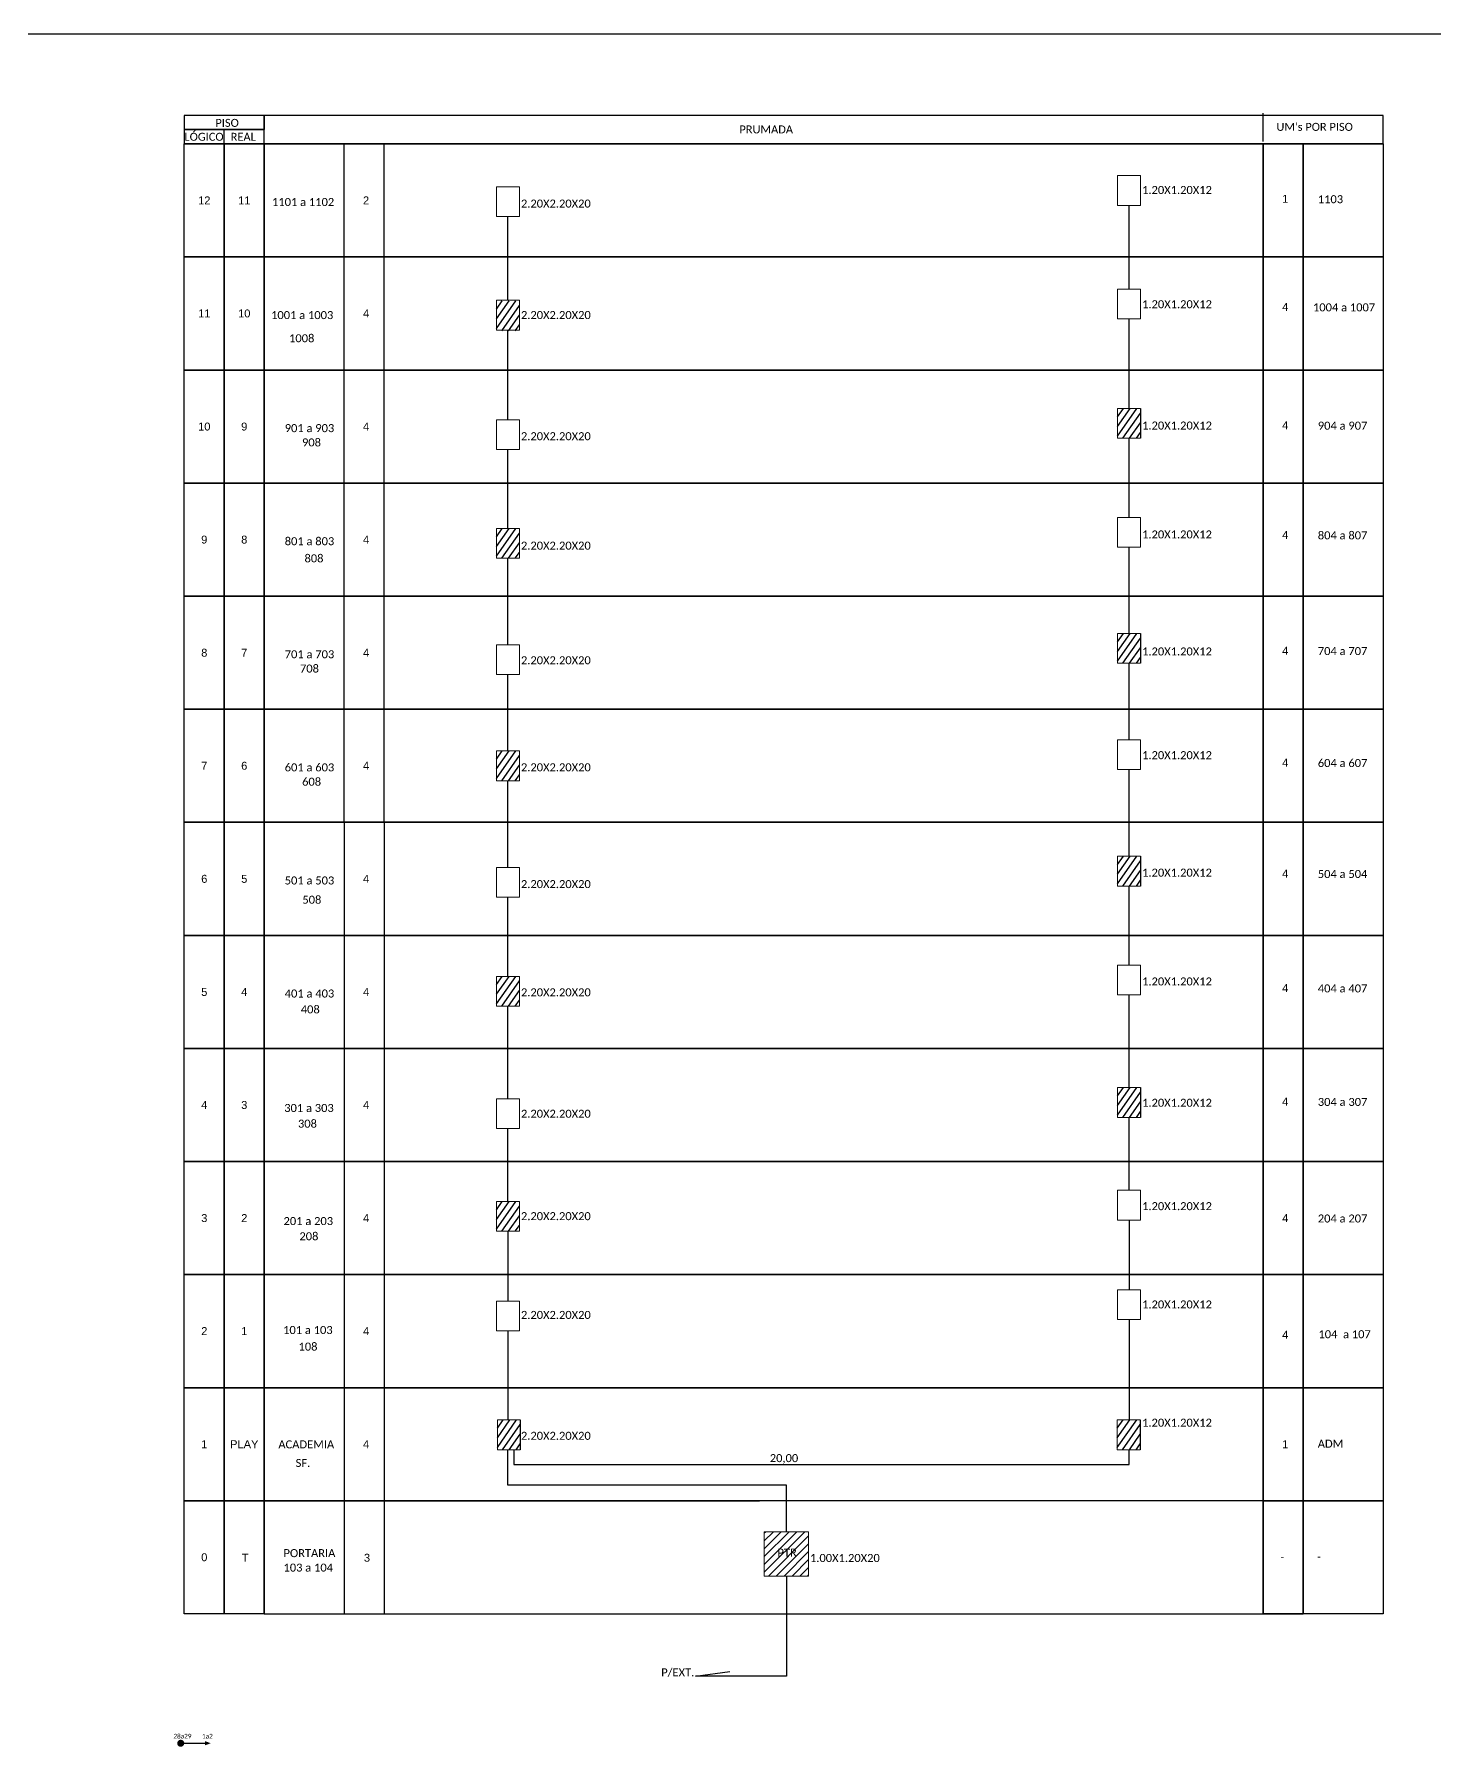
# Model space of a CAD drawing. Header units: metres. Extents: x 0 to 841, y 0 to 594.
# Drawn here: x 319.5 to 547.9, y 314.5 to 594.2 of the extents above; entities that cross this region are included whole.
import ezdxf
from ezdxf.enums import TextEntityAlignment as Align

# ---------------------------------------------------------------- set-up
doc = ezdxf.new("R2010")
doc.units = ezdxf.units.M
doc.layers.add('CDOE', color=1, linetype='Continuous')
doc.layers.add('SETA', color=7, linetype='Continuous')
doc.styles.add('ARIAL', font='arial.ttf')
doc.styles.get("Standard").update_dxf_attribs({"font": 'arial.ttf'})
doc.styles.add('WMF-Calibri0', font='calibri.ttf')

msp = doc.modelspace()

# ---------------------------------------------------------------- hatches: boundary and pattern name
at = {"linetype": 'Continuous'}
h = msp.add_hatch(dxfattribs=at)
h.set_pattern_fill('ANSI31', color=1, scale=0.286, style=0)
h.set_pattern_definition([(45, (-862.5405, -455.7219), (-0.6420883, 0.6420883), [])])
h.paths.add_polyline_path([(442.18, 349.89), (438.57, 349.89), (438.57, 342.66), (445.8, 342.66), (445.8, 349.89)])
h.paths.add_polyline_path([(440.87, 345.69), (443.78, 345.69), (443.78, 347.28), (440.87, 347.28)], flags=24)
at = {"layer": 'CDOE', "linetype": 'Continuous'}
h = msp.add_hatch(dxfattribs=at)
h.set_pattern_fill('ANSI31', color=1, scale=0.2849, angle=10, style=0)
h.set_pattern_definition([(55, (-134.6642, 53.2604), (-0.7409709, 0.5188334), [])])
h.paths.add_polyline_path([(398.62, 550.67), (394.89, 550.67), (394.89, 545.82), (398.62, 545.82)])
h.paths.add_polyline_path([(398.58, 547.21), (407.44, 547.21), (407.44, 549.2), (398.58, 549.2)], flags=9)
h = msp.add_hatch(dxfattribs=at)
h.set_pattern_fill('ANSI31', color=1, scale=0.2849, angle=10, style=0)
h.set_pattern_definition([(55, (-33.3562, 35.7187), (-0.7409709, 0.5188334), [])])
h.paths.add_polyline_path([(499.93, 533.13), (496.2, 533.13), (496.2, 528.27), (499.93, 528.27)])
h.paths.add_polyline_path([(499.88, 529.66), (508.75, 529.66), (508.75, 531.65), (499.88, 531.65)], flags=9)
h = msp.add_hatch(dxfattribs=at)
h.set_pattern_fill('ANSI31', color=1, scale=0.2849, angle=10, style=0)
h.set_pattern_definition([(55, (-134.6642, 16.1316), (-0.7409709, 0.5188334), [])])
h.paths.add_polyline_path([(398.62, 513.54), (394.89, 513.54), (394.89, 508.69), (398.62, 508.69)])
h.paths.add_polyline_path([(398.58, 510.08), (407.44, 510.08), (407.44, 512.07), (398.58, 512.07)], flags=9)
h = msp.add_hatch(dxfattribs=at)
h.set_pattern_fill('ANSI31', color=1, scale=0.2849, angle=10, style=0)
h.set_pattern_definition([(55, (-33.3562, -0.9991), (-0.7409709, 0.5188334), [])])
h.paths.add_polyline_path([(499.93, 496.41), (496.2, 496.41), (496.2, 491.56), (499.93, 491.56)])
h.paths.add_polyline_path([(499.88, 492.95), (508.75, 492.95), (508.75, 494.94), (499.88, 494.94)], flags=9)
h = msp.add_hatch(dxfattribs=at)
h.set_pattern_fill('ANSI31', color=1, scale=0.2849, angle=10, style=0)
h.set_pattern_definition([(55, (-134.6642, -20.14075), (-0.7409709, 0.5188334), [])])
h.paths.add_polyline_path([(398.62, 477.27), (394.89, 477.27), (394.89, 472.41), (398.62, 472.41)])
h.paths.add_polyline_path([(398.58, 473.8), (407.44, 473.8), (407.44, 475.8), (398.58, 475.8)], flags=9)
h = msp.add_hatch(dxfattribs=at)
h.set_pattern_fill('ANSI31', color=1, scale=0.2849, angle=10, style=0)
h.set_pattern_definition([(55, (-33.3562, -37.3351), (-0.7409709, 0.5188334), [])])
h.paths.add_polyline_path([(499.93, 460.08), (496.2, 460.08), (496.2, 455.22), (499.93, 455.22)])
h.paths.add_polyline_path([(499.88, 456.61), (508.75, 456.61), (508.75, 458.6), (499.88, 458.6)], flags=9)
h = msp.add_hatch(dxfattribs=at)
h.set_pattern_fill('ANSI31', color=1, scale=0.2849, angle=10, style=0)
h.set_pattern_definition([(55, (-134.6642, -56.9222), (-0.7409709, 0.5188334), [])])
h.paths.add_polyline_path([(398.62, 440.49), (394.89, 440.49), (394.89, 435.63), (398.62, 435.63)])
h.paths.add_polyline_path([(398.58, 437.02), (407.44, 437.02), (407.44, 439.01), (398.58, 439.01)], flags=9)
h = msp.add_hatch(dxfattribs=at)
h.set_pattern_fill('ANSI31', color=1, scale=0.2849, angle=10, style=0)
h.set_pattern_definition([(55, (-33.3562, -75.0711), (-0.7409709, 0.5188334), [])])
h.paths.add_polyline_path([(499.93, 422.34), (496.2, 422.34), (496.2, 417.48), (499.93, 417.48)])
h.paths.add_polyline_path([(499.88, 418.87), (508.75, 418.87), (508.75, 420.86), (499.88, 420.86)], flags=9)
h = msp.add_hatch(dxfattribs=at)
h.set_pattern_fill('ANSI31', color=1, scale=0.2849, angle=10, style=0)
h.set_pattern_definition([(55, (-134.6642, -93.6535), (-0.7409709, 0.5188334), [])])
h.paths.add_polyline_path([(398.62, 403.76), (394.89, 403.76), (394.89, 398.9), (398.62, 398.9)])
h.paths.add_polyline_path([(398.58, 400.29), (407.44, 400.29), (407.44, 402.28), (398.58, 402.28)], flags=9)
h = msp.add_hatch(dxfattribs=at)
h.set_pattern_fill('ANSI31', color=1, scale=0.2849, angle=10, style=0)
h.set_pattern_definition([(55, (-134.5265, -129.285), (-0.7409709, 0.5188334), [])])
h.paths.add_polyline_path([(398.76, 368.13), (395.03, 368.13), (395.03, 363.27), (398.76, 363.27)])
h.paths.add_polyline_path([(398.71, 364.66), (407.58, 364.66), (407.58, 366.65), (398.71, 366.65)], flags=9)
h = msp.add_hatch(dxfattribs=at)
h.set_pattern_fill('ANSI31', color=1, scale=0.2849, angle=10, style=0)
h.set_pattern_definition([(55, (-33.3994, -129.285), (-0.7409709, 0.5188334), [])])
h.paths.add_polyline_path([(499.88, 368.13), (496.15, 368.13), (496.15, 363.27), (499.88, 363.27)])
h.paths.add_polyline_path([(499.84, 364.66), (508.7, 364.66), (508.7, 366.65), (499.84, 366.65)], flags=9)

# ---------------------------------------------------------------- linework, layer by layer
for p, q in [((357.01, 576.3), (350.49, 576.3)), ((350.49, 576.3), (357.01, 576.3)), ((350.49, 557.85), (350.49, 576.3)), ((519.94, 576.3), (357.01, 576.3)), ((357.01, 576.3), (519.94, 576.3)), ((357.01, 557.85), (357.01, 576.3)), ((357.01, 576.3), (357.01, 557.85)), ((519.95, 576.3), (519.95, 557.85)), ((357.01, 557.85), (350.49, 557.85)), ((350.49, 557.85), (357.01, 557.85)), ((350.49, 539.4), (350.49, 557.85)), ((519.94, 557.85), (357.01, 557.85)), ((357.01, 557.85), (519.94, 557.85)), ((357.01, 539.4), (357.01, 557.85)), ((357.01, 557.85), (357.01, 539.4)), ((519.95, 557.85), (519.95, 539.4)), ((357.01, 539.4), (350.49, 539.4)), ((350.49, 539.4), (357.01, 539.4)), ((350.49, 520.96), (350.49, 539.4)), ((519.94, 539.4), (357.01, 539.4)), ((357.01, 539.4), (519.94, 539.4)), ((357.01, 520.96), (357.01, 539.4)), ((357.01, 539.4), (357.01, 520.96)), ((519.95, 539.4), (519.95, 520.96)), ((357.01, 520.96), (350.49, 520.96)), ((350.49, 520.96), (357.01, 520.96)), ((350.49, 502.51), (350.49, 520.96)), ((519.94, 520.96), (357.01, 520.96)), ((357.01, 520.96), (519.94, 520.96)), ((357.01, 502.51), (357.01, 520.96)), ((357.01, 520.96), (357.01, 502.51)), ((519.95, 520.96), (519.95, 502.51)), ((357.01, 502.51), (350.49, 502.51)), ((350.49, 502.51), (357.01, 502.51)), ((350.49, 484.07), (350.49, 502.51)), ((519.94, 502.51), (357.01, 502.51)), ((357.01, 502.51), (519.94, 502.51)), ((357.01, 484.07), (357.01, 502.51)), ((357.01, 502.51), (357.01, 484.07)), ((519.95, 502.51), (519.95, 484.07)), ((357.01, 484.07), (350.49, 484.07)), ((350.49, 484.07), (357.01, 484.07)), ((350.49, 465.62), (350.49, 484.07)), ((519.94, 484.07), (357.01, 484.07)), ((357.01, 484.07), (519.94, 484.07)), ((357.01, 465.62), (357.01, 484.07)), ((357.01, 484.07), (357.01, 465.62)), ((519.95, 484.07), (519.95, 465.62)), ((357.01, 465.62), (350.49, 465.62)), ((350.49, 465.62), (357.01, 465.62)), ((350.49, 447.18), (350.49, 465.62)), ((519.94, 465.62), (357.01, 465.62)), ((357.01, 465.62), (519.94, 465.62)), ((357.01, 447.18), (357.01, 465.62)), ((357.01, 465.62), (357.01, 447.18)), ((370.05, 465.62), (370.05, 447.18)), ((519.95, 465.62), (519.95, 447.18)), ((357.01, 447.18), (350.49, 447.18)), ((350.49, 447.18), (357.01, 447.18)), ((350.49, 428.73), (350.49, 447.18)), ((519.94, 447.18), (357.01, 447.18)), ((357.01, 447.18), (519.94, 447.18)), ((357.01, 428.73), (357.01, 447.18)), ((357.01, 447.18), (357.01, 410.29)), ((519.95, 447.18), (519.95, 428.73)), ((357.01, 428.73), (350.49, 428.73)), ((350.49, 428.73), (357.01, 428.73)), ((350.49, 410.29), (350.49, 428.73)), ((519.94, 428.73), (357.01, 428.73)), ((357.01, 428.73), (519.94, 428.73)), ((357.01, 410.29), (357.01, 428.73)), ((357.01, 428.73), (357.01, 410.29)), ((519.95, 428.73), (519.95, 410.29)), ((357.01, 410.29), (350.49, 410.29)), ((350.49, 410.29), (357.01, 410.29)), ((350.49, 391.84), (350.49, 410.29)), ((519.94, 410.29), (357.01, 410.29)), ((357.01, 410.29), (519.94, 410.29)), ((357.01, 391.84), (357.01, 410.29)), ((357.01, 410.29), (357.01, 391.84)), ((519.95, 410.29), (519.95, 391.84)), ((357.01, 391.84), (350.49, 391.84)), ((519.94, 391.84), (357.01, 391.84)), ((350.49, 373.39), (357.01, 373.39)), ((350.49, 354.95), (350.49, 373.39)), ((357.01, 373.39), (437.16, 373.39)), ((357.01, 354.95), (357.01, 373.39)), ((357.01, 373.39), (357.01, 354.95)), ((437.16, 373.39), (519.94, 373.39)), ((519.95, 373.39), (519.95, 354.95)), ((357.01, 354.95), (350.49, 354.95)), ((350.49, 354.95), (357.01, 354.95)), ((350.49, 336.5), (350.49, 354.95)), ((357.01, 354.95), (437.8, 354.95)), ((357.01, 336.5), (357.01, 354.95)), ((357.01, 354.95), (357.01, 336.5)), ((440.8, 354.95), (357.01, 354.95)), ((519.94, 354.95), (440.8, 354.95)), ((519.95, 354.95), (519.95, 336.5)), ((357.01, 336.5), (350.49, 336.5))]:
    msp.add_line(p, q)
at = {"color": 7}
msp.add_lwpolyline([(0.27, 0.17), (841.27, 0.17), (841.27, 594.17), (0.27, 594.17)], close=True, dxfattribs=at)
at = {"color": 0}
for points in [[(343.97, 578.61), (357.01, 578.61), (357.01, 580.93), (343.97, 580.93)], [(343.97, 576.3), (357.01, 576.3), (357.01, 578.61), (343.97, 578.61)]]:
    msp.add_lwpolyline(points, close=True, dxfattribs=at)
for points in [[(519.94, 580.93), (357.01, 580.93), (357.01, 580.93), (357.01, 578.61)], [(519.94, 576.69), (519.94, 581.32)], [(519.95, 576.3), (539.5, 576.3), (539.5, 580.93), (519.94, 580.93)], [(350.49, 576.3), (343.97, 576.3)], [(350.49, 576.3), (350.49, 578.61)], [(370.05, 465.62), (370.05, 576.3)], [(376.57, 465.62), (376.57, 576.3)], [(526.47, 576.3), (519.95, 576.3)], [(539.5, 576.3), (526.47, 576.3)], [(350.49, 557.85), (343.97, 557.85)], [(526.47, 557.85), (519.95, 557.85)], [(539.5, 557.85), (526.47, 557.85)], [(350.49, 539.4), (343.97, 539.4)], [(526.47, 539.4), (519.95, 539.4)], [(539.5, 539.4), (526.47, 539.4)], [(350.49, 520.96), (343.97, 520.96)], [(526.47, 520.96), (519.95, 520.96)], [(539.5, 520.96), (526.47, 520.96)], [(350.49, 502.51), (343.97, 502.51)], [(526.47, 502.51), (519.95, 502.51)], [(539.5, 502.51), (526.47, 502.51)], [(350.49, 484.07), (343.97, 484.07)], [(526.47, 484.07), (519.95, 484.07)], [(539.5, 484.07), (526.47, 484.07)], [(350.49, 465.62), (343.97, 465.62)], [(376.57, 465.62), (376.57, 336.5)], [(526.47, 465.62), (519.95, 465.62)], [(539.5, 465.62), (526.47, 465.62)], [(350.49, 447.18), (343.97, 447.18)], [(370.05, 447.18), (370.05, 336.5)], [(526.47, 447.18), (519.95, 447.18)], [(539.5, 447.18), (526.47, 447.18)], [(519.94, 373.39), (357.01, 373.39), (357.01, 391.84), (519.94, 391.84)], [(519.95, 391.84), (519.95, 373.39)], [(357.01, 336.5), (519.94, 336.5)], [(519.95, 336.5), (526.47, 336.5)]]:
    msp.add_lwpolyline(points)
for points in [[(343.97, 576.3), (350.49, 576.3), (350.49, 557.85), (343.97, 557.85)], [(519.95, 576.3), (526.47, 576.3), (526.47, 557.85), (519.95, 557.85)], [(526.47, 576.3), (539.5, 576.3), (539.5, 557.85), (526.47, 557.85)], [(343.97, 557.85), (350.49, 557.85), (350.49, 539.4), (343.97, 539.4)], [(519.95, 557.85), (526.47, 557.85), (526.47, 539.4), (519.95, 539.4)], [(526.47, 557.85), (539.5, 557.85), (539.5, 539.4), (526.47, 539.4)], [(343.97, 539.4), (350.49, 539.4), (350.49, 520.96), (343.97, 520.96)], [(519.95, 539.4), (526.47, 539.4), (526.47, 520.96), (519.95, 520.96)], [(526.47, 539.4), (539.5, 539.4), (539.5, 520.96), (526.47, 520.96)], [(343.97, 520.96), (350.49, 520.96), (350.49, 502.51), (343.97, 502.51)], [(519.95, 520.96), (526.47, 520.96), (526.47, 502.51), (519.95, 502.51)], [(526.47, 520.96), (539.5, 520.96), (539.5, 502.51), (526.47, 502.51)], [(343.97, 502.51), (350.49, 502.51), (350.49, 484.07), (343.97, 484.07)], [(519.95, 502.51), (526.47, 502.51), (526.47, 484.07), (519.95, 484.07)], [(526.47, 502.51), (539.5, 502.51), (539.5, 484.07), (526.47, 484.07)], [(343.97, 484.07), (350.49, 484.07), (350.49, 465.62), (343.97, 465.62)], [(519.95, 484.07), (526.47, 484.07), (526.47, 465.62), (519.95, 465.62)], [(526.47, 484.07), (539.5, 484.07), (539.5, 465.62), (526.47, 465.62)], [(343.97, 465.62), (350.49, 465.62), (350.49, 447.18), (343.97, 447.18)], [(519.95, 465.62), (526.47, 465.62), (526.47, 447.18), (519.95, 447.18)], [(526.47, 465.62), (539.5, 465.62), (539.5, 447.18), (526.47, 447.18)], [(343.97, 447.18), (350.49, 447.18), (350.49, 428.73), (343.97, 428.73)], [(519.95, 447.18), (526.47, 447.18), (526.47, 428.73), (519.95, 428.73)], [(526.47, 447.18), (539.5, 447.18), (539.5, 428.73), (526.47, 428.73)], [(343.97, 428.73), (350.49, 428.73), (350.49, 410.29), (343.97, 410.29)], [(519.95, 428.73), (526.47, 428.73), (526.47, 410.29), (519.95, 410.29)], [(526.47, 428.73), (539.5, 428.73), (539.5, 410.29), (526.47, 410.29)], [(343.97, 410.29), (350.49, 410.29), (350.49, 391.84), (343.97, 391.84)], [(519.95, 410.29), (526.47, 410.29), (526.47, 391.84), (519.95, 391.84)], [(526.47, 410.29), (539.5, 410.29), (539.5, 391.84), (526.47, 391.84)], [(343.97, 391.84), (350.49, 391.84), (350.49, 373.39), (343.97, 373.39)], [(350.49, 391.84), (357.01, 391.84), (357.01, 373.39), (350.49, 373.39)], [(519.95, 391.84), (526.47, 391.84), (526.47, 373.39), (519.95, 373.39)], [(526.47, 391.84), (539.5, 391.84), (539.5, 373.39), (526.47, 373.39)], [(343.97, 373.39), (350.49, 373.39), (350.49, 354.95), (343.97, 354.95)], [(519.95, 373.39), (526.47, 373.39), (526.47, 354.95), (519.95, 354.95)], [(526.47, 373.39), (539.5, 373.39), (539.5, 354.95), (526.47, 354.95)], [(343.97, 354.95), (350.49, 354.95), (350.49, 336.5), (343.97, 336.5)], [(519.95, 354.95), (526.47, 354.95), (526.47, 336.5), (519.95, 336.5)], [(526.47, 354.95), (539.5, 354.95), (539.5, 336.5), (526.47, 336.5)]]:
    msp.add_lwpolyline(points, close=True)
at = {"color": 0, "lineweight": 0}
for points in [[(496.2, 571.12), (499.93, 571.12), (499.93, 566.26), (496.2, 566.26)], [(394.89, 569.29), (398.62, 569.29), (398.62, 564.43), (394.89, 564.43)], [(496.2, 552.6), (499.93, 552.6), (499.93, 547.75), (496.2, 547.75)], [(394.89, 531.3), (398.62, 531.3), (398.62, 526.44), (394.89, 526.44)], [(496.2, 515.37), (499.93, 515.37), (499.93, 510.52), (496.2, 510.52)], [(394.89, 494.58), (398.62, 494.58), (398.62, 489.72), (394.89, 489.72)], [(496.2, 479.1), (499.93, 479.1), (499.93, 474.25), (496.2, 474.25)], [(394.89, 458.24), (398.62, 458.24), (398.62, 453.39), (394.89, 453.39)], [(496.2, 442.32), (499.93, 442.32), (499.93, 437.47), (496.2, 437.47)], [(394.89, 420.51), (398.62, 420.51), (398.62, 415.65), (394.89, 415.65)], [(496.2, 405.59), (499.93, 405.59), (499.93, 400.73), (496.2, 400.73)], [(496.2, 389.36), (499.93, 389.36), (499.93, 384.51), (496.2, 384.51)], [(394.89, 387.53), (398.62, 387.53), (398.62, 382.68), (394.89, 382.68)]]:
    msp.add_lwpolyline(points, close=True, dxfattribs=at)
at = {"color": 3}
for points in [[(498.06, 552.6), (498.06, 566.26)], [(396.75, 550.77), (396.75, 564.43)], [(396.75, 531.3), (396.75, 545.91)], [(498.06, 533.13), (498.06, 547.75)], [(396.75, 513.54), (396.75, 526.44)], [(498.06, 515.37), (498.06, 528.27)], [(498.06, 496.41), (498.06, 510.52)], [(396.75, 494.58), (396.75, 508.69)], [(396.75, 477.27), (396.75, 489.72)], [(498.06, 479.1), (498.06, 491.56)], [(498.06, 460.08), (498.06, 474.25)], [(396.75, 458.24), (396.75, 472.41)], [(396.75, 440.49), (396.75, 453.39)], [(498.06, 442.32), (498.06, 455.22)], [(498.06, 422.34), (498.06, 437.47)], [(396.75, 420.51), (396.75, 435.63)], [(498.06, 405.59), (498.06, 417.48)], [(396.75, 403.76), (396.75, 415.65)], [(498.06, 400.73), (498.06, 389.36)], [(396.75, 398.9), (396.75, 387.53)], [(498.06, 384.51), (498.06, 368.13)], [(396.75, 382.68), (396.75, 368.13)], [(442.18, 349.89), (442.18, 357.49), (396.75, 357.49), (396.75, 363.27)], [(397.71, 363.27), (397.71, 360.84), (498.06, 360.84), (498.06, 363.27)], [(442.18, 342.66), (442.18, 326.34), (427.33, 326.34)], [(427.33, 326.34), (432.97, 327.09)]]:
    msp.add_lwpolyline(points, dxfattribs=at)
at = {"color": 1, "lineweight": 0}
for points in [[(394.89, 550.77), (398.62, 550.77), (398.62, 545.91), (394.89, 545.91)], [(496.2, 533.13), (499.93, 533.13), (499.93, 528.27), (496.2, 528.27)], [(394.89, 513.54), (398.62, 513.54), (398.62, 508.69), (394.89, 508.69)], [(496.2, 496.41), (499.93, 496.41), (499.93, 491.56), (496.2, 491.56)], [(394.89, 477.27), (398.62, 477.27), (398.62, 472.41), (394.89, 472.41)], [(496.2, 460.08), (499.93, 460.08), (499.93, 455.22), (496.2, 455.22)], [(394.89, 440.49), (398.62, 440.49), (398.62, 435.63), (394.89, 435.63)], [(496.2, 422.34), (499.93, 422.34), (499.93, 417.48), (496.2, 417.48)], [(394.89, 403.76), (398.62, 403.76), (398.62, 398.9), (394.89, 398.9)], [(395.03, 368.13), (398.76, 368.13), (398.76, 363.27), (395.03, 363.27)], [(496.15, 368.13), (499.88, 368.13), (499.88, 363.27), (496.15, 363.27)], [(438.57, 349.89), (445.8, 349.89), (445.8, 342.66), (438.57, 342.66)]]:
    msp.add_lwpolyline(points, close=True, dxfattribs=at)
at = {"color": 1}
for points in [[(499.93, 533.13), (499.93, 528.27)], [(499.93, 496.41), (499.93, 491.56)], [(499.93, 460.08), (499.93, 455.22)], [(499.93, 422.34), (499.93, 417.48)], [(398.76, 368.13), (398.76, 363.27)], [(499.88, 368.13), (499.88, 363.27)]]:
    msp.add_lwpolyline(points, dxfattribs=at)
at = {"const_width": 0.567, "elevation": 1.01}
msp.add_lwpolyline([(343.31, 315.66, -1), (343.48, 315.11, -1)], format="xyb", close=True, dxfattribs=at)
at = {"layer": 'SETA', "elevation": 1.01}
msp.add_lwpolyline([(343.39, 315.39), (347.72, 315.39)], dxfattribs=at)
at = {"layer": 'SETA'}
msp.add_solid([(347.37, 315.73, 1.01), (348.29, 315.39, 1.01), (347.37, 315.06, 1.01)], dxfattribs=at)

# ---------------------------------------------------------------- texts
at = {"color": 0, "style": 'WMF-Calibri0'}
for s, height, p in [('     PISO', 1.296, (346.76, 579.07)), ('PRUMADA', 1.296, (434.51, 578)), ("UM's POR PISO", 1.2957, (522.1, 578.42)), ('  LÓGICO', 1.296, (343.08, 576.8)), ('    REAL', 1.296, (349.71, 576.8))]:
    msp.add_text(s, height=height, dxfattribs=at).set_placement(p)
for s, height, style, p in [('1.20X1.20X12', 1.3052, 'WMF-Calibri0', (500.19, 568.12)), ('1103', 1.305, 'WMF-Calibri0', (528.85, 566.61)), ('1101 a 1102', 1.3052, 'WMF-Calibri0', (358.28, 566.16)), ('2.20X2.20X20', 1.3052, 'WMF-Calibri0', (398.88, 565.9)), ('1001 a 1003', 1.3052, 'WMF-Calibri0', (358.13, 547.71)), ('2.20X2.20X20', 1.3052, 'WMF-Calibri0', (398.88, 547.72)), ('1.20X1.20X12', 1.3052, 'WMF-Calibri0', (500.19, 549.48)), ('1004 a 1007', 1.3052, 'WMF-Calibri0', (528.06, 548.97)), ('1008', 1.305, 'WMF-Calibri0', (361.06, 543.93)), ('901 a 903', 1.305, 'WMF-Calibri0', (360.35, 529.27)), ('2.20X2.20X20', 1.3052, 'WMF-Calibri0', (398.88, 527.95)), ('1.20X1.20X12', 1.3052, 'WMF-Calibri0', (500.19, 529.69)), ('904 a 907', 1.305, 'WMF-Calibri0', (528.85, 529.67)), ('908', 1.305, 'WMF-Calibri0', (363.17, 526.94)), ('801 a 803', 1.305, 'WMF-Calibri0', (360.35, 510.82)), ('1.20X1.20X12', 1.3052, 'WMF-Calibri0', (500.19, 511.93)), ('804 a 807', 1.305, 'WMF-Calibri0', (528.85, 511.78)), ('808', 1.305, 'WMF-Calibri0', (363.58, 508.03)), ('2.20X2.20X20', 1.3052, 'WMF-Calibri0', (398.88, 510.1)), ('701 a 703', 1.305, 'WMF-Calibri0', (360.35, 492.38)), ('2.20X2.20X20', 1.3052, 'WMF-Calibri0', (398.88, 491.4)), ('1.20X1.20X12', 1.3052, 'WMF-Calibri0', (500.19, 492.84)), ('704 a 707', 1.305, 'WMF-Calibri0', (528.85, 492.9)), ('708', 1.305, 'WMF-Calibri0', (362.84, 490.05)), ('1.20X1.20X12', 1.3052, 'WMF-Calibri0', (500.19, 475.92)), ('604 a 607', 1.305, 'WMF-Calibri0', (528.85, 474.64)), ('601 a 603', 1.305, 'WMF-Calibri0', (360.35, 473.93)), ('608', 1.305, 'WMF-Calibri0', (363.19, 471.59)), ('2.20X2.20X20', 1.3052, 'WMF-Calibri0', (398.88, 473.94)), ('501 a 503', 1.305, 'WMF-Calibri0', (360.35, 455.48)), ('2.20X2.20X20', 1.3052, 'WMF-Calibri0', (398.88, 454.89)), ('1.20X1.20X12', 1.3052, 'WMF-Calibri0', (500.19, 456.76)), ('504 a 504', 1.305, 'WMF-Calibri0', (528.85, 456.54)), ('508', 1.305, 'WMF-Calibri0', (363.23, 452.34)), ('1.20X1.20X12', 1.3052, 'WMF-Calibri0', (500.19, 439.01)), ('404 a 407', 1.305, 'WMF-Calibri0', (528.85, 437.87)), ('401 a 403', 1.305, 'WMF-Calibri0', (360.35, 437.04)), ('2.20X2.20X20', 1.3052, 'WMF-Calibri0', (398.88, 437.23)), ('408', 1.305, 'WMF-Calibri0', (362.97, 434.45)), ('301 a 303', 1.305, 'WMF-Calibri0', (360.27, 418.37)), ('1.20X1.20X12', 1.3052, 'WMF-Calibri0', (500.19, 419.22)), ('304 a 307', 1.305, 'WMF-Calibri0', (528.85, 419.35)), ('308', 1.305, 'WMF-Calibri0', (362.51, 415.81)), ('2.20X2.20X20', 1.3052, 'WMF-Calibri0', (398.88, 417.43)), ('1.20X1.20X12', 1.3052, 'WMF-Calibri0', (500.19, 402.35)), ('201 a 203', 1.305, 'WMF-Calibri0', (360.16, 399.92)), ('2.20X2.20X20', 1.3052, 'WMF-Calibri0', (398.88, 400.72)), ('204 a 207', 1.305, 'WMF-Calibri0', (528.85, 400.34)), ('208', 1.305, 'WMF-Calibri0', (362.75, 397.44)), ('1.20X1.20X12', 1.3052, 'WMF-Calibri0', (500.19, 386.32)), ('101 a 103', 1.305, 'WMF-Calibri0', (360.09, 382.15)), ('2.20X2.20X20', 1.3052, 'WMF-Calibri0', (398.88, 384.61)), ('108', 1.305, 'WMF-Calibri0', (362.6, 379.44)), ('104  a 107', 1.305, 'WMF-Calibri0', (528.95, 381.46)), ('1.20X1.20X12', 1.3052, 'WMF-Calibri0', (500.19, 367.03)), ('ACADEMIA', 1.305, 'WMF-Calibri0', (359.31, 363.49)), ('2.20X2.20X20', 1.3052, 'WMF-Calibri0', (398.88, 364.89)), ('ADM', 1.305, 'WMF-Calibri0', (528.84, 363.6)), ('SF.', 1.305, 'WMF-Calibri0', (362.13, 360.46)), ('20,00', 1.305, 'WMF-Calibri0', (439.47, 361.25)), ('PORTARIA', 1.305, 'WMF-Calibri0', (360.15, 345.75)), ('PTR', 1.305, 'WMF-Calibri0', (440.72, 345.84)), ('103 a 104', 1.305, 'WMF-Calibri0', (360.15, 343.39)), ('1.00X1.20X20', 1.3052, 'WMF-Calibri0', (446.02, 344.96)), ('-', 1.3, 'ARIAL', (528.76, 345.26)), ('P/EXT.', 1.305, 'WMF-Calibri0', (421.76, 326.3))]:
    msp.add_text(s, height=height, dxfattribs=dict(style=style)).set_placement(p)
at = {"char_height": 0.7544, "width": 12.7542, "attachment_point": 5}
for s, insert in [('\\C7;\\fCalibri|b0|i0|c0|p34;28a29', (343.67, 316.54, 1.01)), ('\\C7;\\fCalibri|b0|i0|c0|p34;1a2', (347.74, 316.54, 1.01))]:
    msp.add_mtext(s, dxfattribs=dict(at, insert=insert))
at = {"style": 'ARIAL', "flags": 12}
for tag, text, height, p in [('12', 'XX', 1.296, (347.23, 567.07)), ('2', 'XX', 1.296, (373.62, 567.07)), ('1', 'XX', 1.296, (523.54, 567.33)), ('11', 'XX', 1.296, (353.75, 567.07)), ('11', 'XX', 1.296, (347.23, 548.63)), ('10', 'XX', 1.296, (353.75, 548.63)), ('4', 'XX', 1.296, (373.62, 548.63)), ('4', 'XX', 1.296, (523.54, 549.69)), ('10', 'XX', 1.296, (347.23, 530.18)), ('9', 'XX', 1.296, (353.75, 530.18)), ('4', 'XX', 1.296, (373.62, 530.18)), ('4', 'XX', 1.296, (523.54, 530.39)), ('9', 'XX', 1.296, (347.23, 511.74)), ('8', 'XX', 1.296, (353.75, 511.74)), ('4', 'XX', 1.296, (373.62, 511.74)), ('4', 'XX', 1.296, (523.54, 512.5)), ('8', 'XX', 1.296, (347.23, 493.29)), ('7', 'XX', 1.296, (353.75, 493.29)), ('4', 'XX', 1.296, (373.62, 493.29)), ('4', 'XX', 1.296, (523.54, 493.62)), ('7', 'XX', 1.296, (347.23, 474.85)), ('6', 'XX', 1.296, (353.75, 474.85)), ('4', 'XX', 1.296, (373.62, 474.85)), ('4', 'XX', 1.296, (523.54, 475.36)), ('6', 'XX', 1.296, (347.23, 456.4)), ('5', 'XX', 1.296, (353.75, 456.4)), ('4', 'XX', 1.296, (373.62, 456.4)), ('4', 'XX', 1.296, (523.54, 457.26)), ('4', 'XX', 1.296, (523.54, 438.59)), ('5', 'XX', 1.296, (347.23, 437.95)), ('4', 'XX', 1.296, (353.75, 437.95)), ('4', 'XX', 1.296, (373.62, 437.95)), ('4', 'XX', 1.296, (347.23, 419.51)), ('3', 'XX', 1.296, (353.75, 419.51)), ('4', 'XX', 1.296, (373.62, 419.51)), ('4', 'XX', 1.296, (523.54, 420.07)), ('3', 'XX', 1.296, (347.23, 401.06)), ('2', 'XX', 1.296, (353.75, 401.06)), ('4', 'XX', 1.296, (373.62, 401.06)), ('4', 'XX', 1.296, (523.54, 401.06)), ('2', 'XX', 1.296, (347.23, 382.62)), ('1', 'XX', 1.296, (353.75, 382.62)), ('4', 'XX', 1.296, (373.62, 382.62)), ('4', 'XX', 1.296, (523.54, 382.03)), ('1', 'XX', 1.296, (347.23, 364.17)), ('PLAY', 'XX', 1.296, (353.75, 364.17)), ('4', 'XX', 1.296, (373.62, 364.17)), ('1', '0', 1.3, (523.54, 364.17)), ('0', 'XX', 1.296, (347.23, 345.73)), ('T', 'XX', 1.296, (353.91, 345.65)), ('3', 'XX', 1.296, (373.77, 345.65)), ('-', 'XX', 1.296, (523.04, 345.81))]:
    msp.add_attdef(tag, text=text, height=height, dxfattribs=at).set_placement(p, align=Align.MIDDLE_CENTER)

doc.saveas('drawing.dxf')
